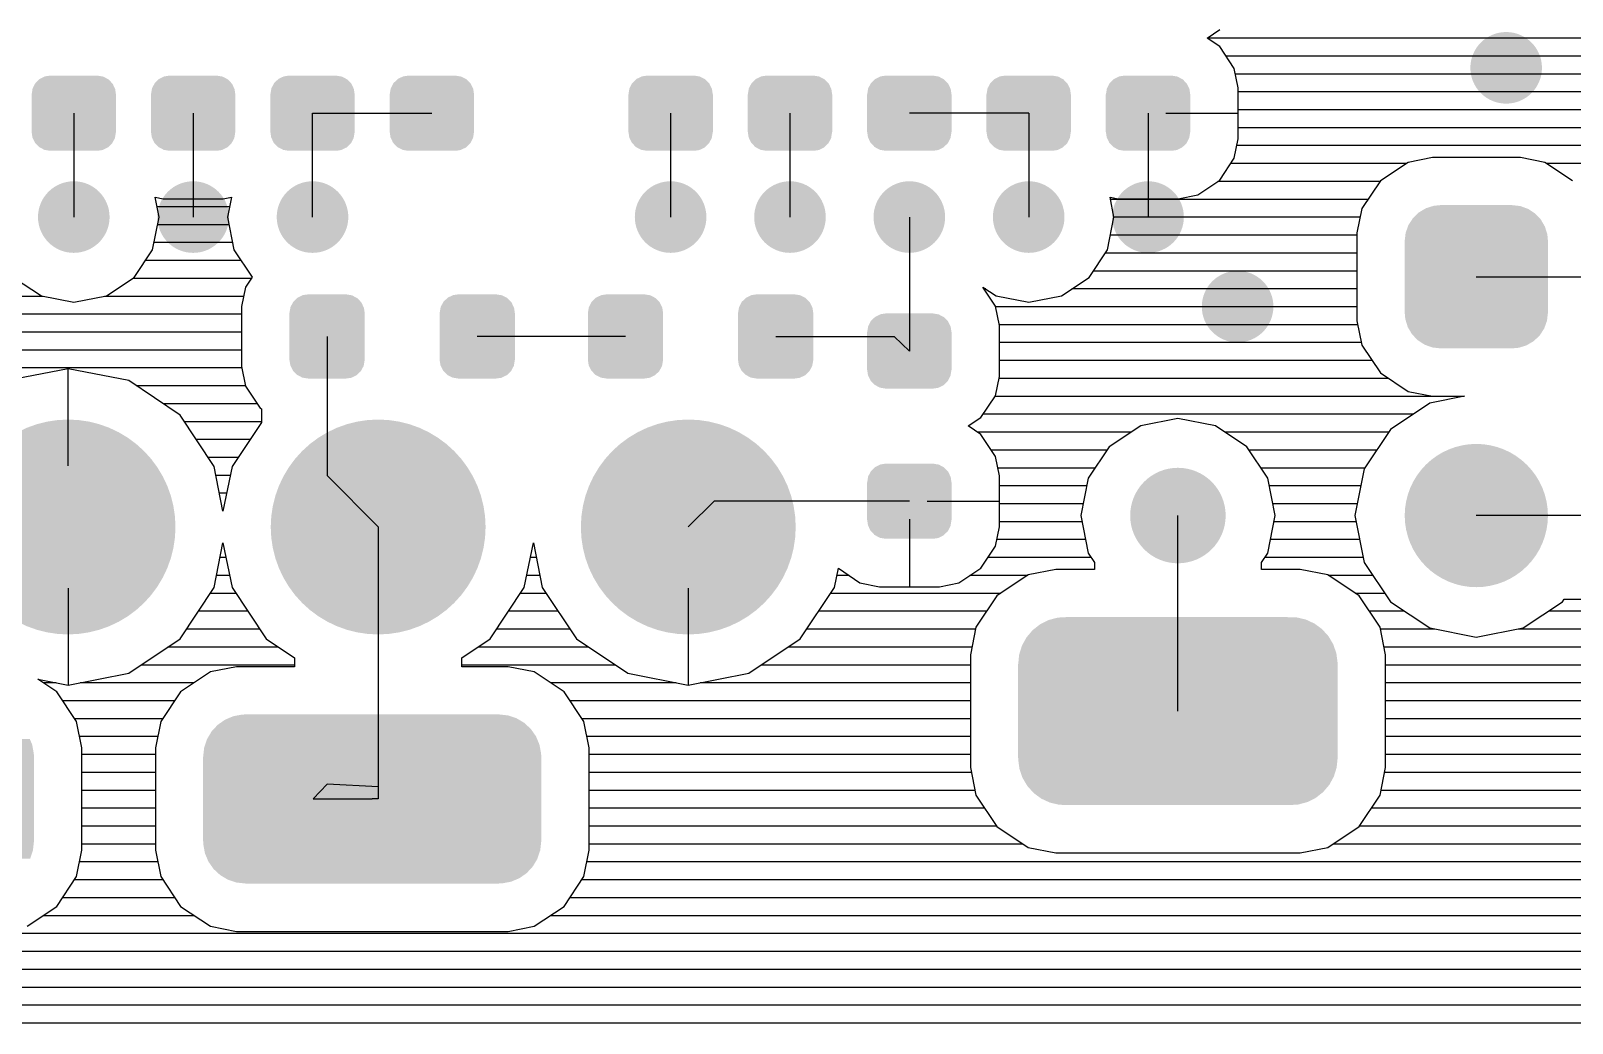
# Model space of a CAD drawing. Extents: x 295 to 953, y 10 to 290.
# Drawn here: x 724.44 to 762.16, y 136.41 to 160.69 of the extents above; entities that cross this region are included whole.
import ezdxf

# ---------------------------------------------------------------- set-up
doc = ezdxf.new("R2010")
doc.units = 0
doc.header["$LTSCALE"] = 5
doc.header["$MEASUREMENT"] = 0
doc.layers.get('0').update_dxf_attribs({"linetype": 'CONTINUOUS', "lineweight": 25})
doc.layers.add('DV-PEI-A6_BOT', color=7, linetype='CONTINUOUS')

msp = doc.modelspace()

# ---------------------------------------------------------------- linework, layer by layer
for points, const_width in [([(760.986, 159.788, -1), (760.11, 159.788, -1)], 0.876), ([(725.934, 156.137, -1), (725.058, 156.137, -1)], 0.876), ([(728.855, 156.137, -1), (727.979, 156.137, -1)], 0.876), ([(731.776, 156.137, -1), (730.9, 156.137, -1)], 0.876), ([(740.539, 156.137, -1), (739.663, 156.137, -1)], 0.876), ([(743.46, 156.137, -1), (742.584, 156.137, -1)], 0.876), ([(746.381, 156.137, -1), (745.505, 156.137, -1)], 0.876), ([(749.302, 156.137, -1), (748.426, 156.137, -1)], 0.876), ([(752.223, 156.137, -1), (751.347, 156.137, -1)], 0.876), ([(754.414, 153.946, -1), (753.538, 153.946, -1)], 0.876), ([(726.67, 148.554, -1), (724.042, 148.554, -1)], 2.629), ([(734.259, 148.554, -1), (731.63, 148.554, -1)], 2.629), ([(741.848, 148.554, -1), (739.219, 148.554, -1)], 2.629), ([(760.694, 148.834, -1), (758.942, 148.834, -1)], 1.753), ([(753.1, 148.834, -1), (751.931, 148.834, -1)], 1.168)]:
    msp.add_lwpolyline(points, format="xyb", close=True, dxfattribs=dict(const_width=const_width))
for points in [[(726.327, 159.515), (726.216, 159.574), (724.66, 159.515), (724.782, 159.574)], [(726.216, 159.574), (726.188, 159.579), (724.782, 159.574), (724.791, 159.579)], [(726.188, 159.579), (726.072, 159.598), (724.791, 159.579), (724.921, 159.598)], [(729.248, 159.515), (729.137, 159.574), (727.581, 159.515), (727.703, 159.574)], [(729.137, 159.574), (729.109, 159.579), (727.703, 159.574), (727.712, 159.579)], [(729.109, 159.579), (728.993, 159.598), (727.712, 159.579), (727.842, 159.598)], [(732.169, 159.515), (732.058, 159.574), (730.502, 159.515), (730.624, 159.574)], [(732.058, 159.574), (732.03, 159.579), (730.624, 159.574), (730.633, 159.579)], [(732.03, 159.579), (731.914, 159.598), (730.633, 159.579), (730.763, 159.598)], [(735.09, 159.515), (734.979, 159.574), (733.423, 159.515), (733.545, 159.574)], [(734.979, 159.574), (734.951, 159.579), (733.545, 159.574), (733.554, 159.579)], [(734.951, 159.579), (734.835, 159.598), (733.554, 159.579), (733.684, 159.598)], [(740.932, 159.515), (740.821, 159.574), (739.265, 159.515), (739.387, 159.574)], [(740.821, 159.574), (740.793, 159.579), (739.387, 159.574), (739.396, 159.579)], [(740.793, 159.579), (740.677, 159.598), (739.396, 159.579), (739.526, 159.598)], [(743.853, 159.515), (743.742, 159.574), (742.186, 159.515), (742.308, 159.574)], [(743.742, 159.574), (743.714, 159.579), (742.308, 159.574), (742.317, 159.579)], [(743.714, 159.579), (743.598, 159.598), (742.317, 159.579), (742.447, 159.598)], [(746.774, 159.515), (746.663, 159.574), (745.107, 159.515), (745.229, 159.574)], [(746.663, 159.574), (746.635, 159.579), (745.229, 159.574), (745.238, 159.579)], [(746.635, 159.579), (746.519, 159.598), (745.238, 159.579), (745.368, 159.598)], [(749.695, 159.515), (749.584, 159.574), (748.028, 159.515), (748.15, 159.574)], [(749.584, 159.574), (749.556, 159.579), (748.15, 159.574), (748.159, 159.579)], [(749.556, 159.579), (749.44, 159.598), (748.159, 159.579), (748.289, 159.598)], [(752.616, 159.515), (752.505, 159.574), (750.949, 159.515), (751.071, 159.574)], [(752.505, 159.574), (752.477, 159.579), (751.071, 159.574), (751.08, 159.579)], [(752.477, 159.579), (752.361, 159.598), (751.08, 159.579), (751.21, 159.598)], [(726.527, 159.14), (726.509, 159.269), (724.465, 159.14), (724.486, 159.269)], [(726.509, 159.269), (726.502, 159.284), (724.486, 159.269), (724.488, 159.284)], [(726.502, 159.284), (726.446, 159.401), (724.488, 159.284), (724.549, 159.401)], [(726.446, 159.401), (726.434, 159.413), (724.549, 159.401), (724.556, 159.413)], [(726.434, 159.413), (726.345, 159.506), (724.556, 159.413), (724.651, 159.506)], [(726.345, 159.506), (726.327, 159.515), (724.651, 159.506), (724.66, 159.515)], [(729.448, 159.14), (729.43, 159.269), (727.386, 159.14), (727.407, 159.269)], [(729.43, 159.269), (729.423, 159.284), (727.407, 159.269), (727.409, 159.284)], [(729.423, 159.284), (729.367, 159.401), (727.409, 159.284), (727.47, 159.401)], [(729.367, 159.401), (729.355, 159.413), (727.47, 159.401), (727.477, 159.413)], [(729.355, 159.413), (729.266, 159.506), (727.477, 159.413), (727.572, 159.506)], [(729.266, 159.506), (729.248, 159.515), (727.572, 159.506), (727.581, 159.515)], [(732.369, 159.14), (732.351, 159.269), (730.307, 159.14), (730.328, 159.269)], [(732.351, 159.269), (732.344, 159.284), (730.328, 159.269), (730.33, 159.284)], [(732.344, 159.284), (732.288, 159.401), (730.33, 159.284), (730.391, 159.401)], [(732.288, 159.401), (732.276, 159.413), (730.391, 159.401), (730.398, 159.413)], [(732.276, 159.413), (732.187, 159.506), (730.398, 159.413), (730.493, 159.506)], [(732.187, 159.506), (732.169, 159.515), (730.493, 159.506), (730.502, 159.515)], [(735.29, 159.14), (735.272, 159.269), (733.228, 159.14), (733.249, 159.269)], [(735.272, 159.269), (735.265, 159.284), (733.249, 159.269), (733.251, 159.284)], [(735.265, 159.284), (735.209, 159.401), (733.251, 159.284), (733.312, 159.401)], [(735.209, 159.401), (735.197, 159.413), (733.312, 159.401), (733.319, 159.413)], [(735.197, 159.413), (735.108, 159.506), (733.319, 159.413), (733.414, 159.506)], [(735.108, 159.506), (735.09, 159.515), (733.414, 159.506), (733.423, 159.515)], [(741.132, 159.14), (741.114, 159.269), (739.07, 159.14), (739.091, 159.269)], [(741.114, 159.269), (741.107, 159.284), (739.091, 159.269), (739.093, 159.284)], [(741.107, 159.284), (741.051, 159.401), (739.093, 159.284), (739.154, 159.401)], [(741.051, 159.401), (741.039, 159.413), (739.154, 159.401), (739.161, 159.413)], [(741.039, 159.413), (740.95, 159.506), (739.161, 159.413), (739.256, 159.506)], [(740.95, 159.506), (740.932, 159.515), (739.256, 159.506), (739.265, 159.515)], [(744.053, 159.14), (744.035, 159.269), (741.991, 159.14), (742.012, 159.269)], [(744.035, 159.269), (744.028, 159.284), (742.012, 159.269), (742.014, 159.284)], [(744.028, 159.284), (743.972, 159.401), (742.014, 159.284), (742.075, 159.401)], [(743.972, 159.401), (743.96, 159.413), (742.075, 159.401), (742.082, 159.413)], [(743.96, 159.413), (743.871, 159.506), (742.082, 159.413), (742.177, 159.506)], [(743.871, 159.506), (743.853, 159.515), (742.177, 159.506), (742.186, 159.515)], [(746.974, 159.14), (746.956, 159.269), (744.912, 159.14), (744.933, 159.269)], [(746.956, 159.269), (746.949, 159.284), (744.933, 159.269), (744.935, 159.284)], [(746.949, 159.284), (746.893, 159.401), (744.935, 159.284), (744.996, 159.401)], [(746.893, 159.401), (746.881, 159.413), (744.996, 159.401), (745.003, 159.413)], [(746.881, 159.413), (746.792, 159.506), (745.003, 159.413), (745.098, 159.506)], [(746.792, 159.506), (746.774, 159.515), (745.098, 159.506), (745.107, 159.515)], [(749.895, 159.14), (749.877, 159.269), (747.833, 159.14), (747.854, 159.269)], [(749.877, 159.269), (749.87, 159.284), (747.854, 159.269), (747.856, 159.284)], [(749.87, 159.284), (749.814, 159.401), (747.856, 159.284), (747.917, 159.401)], [(749.814, 159.401), (749.802, 159.413), (747.917, 159.401), (747.924, 159.413)], [(749.802, 159.413), (749.713, 159.506), (747.924, 159.413), (748.019, 159.506)], [(749.713, 159.506), (749.695, 159.515), (748.019, 159.506), (748.028, 159.515)], [(752.816, 159.14), (752.798, 159.269), (750.754, 159.14), (750.775, 159.269)], [(752.798, 159.269), (752.791, 159.284), (750.775, 159.269), (750.777, 159.284)], [(752.791, 159.284), (752.735, 159.401), (750.777, 159.284), (750.838, 159.401)], [(752.735, 159.401), (752.723, 159.413), (750.838, 159.401), (750.845, 159.413)], [(752.723, 159.413), (752.634, 159.506), (750.845, 159.413), (750.94, 159.506)], [(752.634, 159.506), (752.616, 159.515), (750.94, 159.506), (750.949, 159.515)], [(726.53, 158.217), (726.53, 159.14), (724.462, 158.217), (724.462, 159.14)], [(729.451, 158.217), (729.451, 159.14), (727.383, 158.217), (727.383, 159.14)], [(732.372, 158.217), (732.372, 159.14), (730.304, 158.217), (730.304, 159.14)], [(735.293, 158.217), (735.293, 159.14), (733.225, 158.217), (733.225, 159.14)], [(741.135, 158.217), (741.135, 159.14), (739.067, 158.217), (739.067, 159.14)], [(744.056, 158.217), (744.056, 159.14), (741.988, 158.217), (741.988, 159.14)], [(746.977, 158.217), (746.977, 159.14), (744.909, 158.217), (744.909, 159.14)], [(749.898, 158.217), (749.898, 159.14), (747.83, 158.217), (747.83, 159.14)], [(752.819, 158.217), (752.819, 159.14), (750.751, 158.217), (750.751, 159.14)], [(726.506, 158.087), (726.527, 158.217), (724.484, 158.087), (724.465, 158.217)], [(726.504, 158.072), (726.506, 158.087), (724.491, 158.072), (724.484, 158.087)], [(726.443, 157.955), (726.504, 158.072), (724.547, 157.955), (724.491, 158.072)], [(729.427, 158.087), (729.448, 158.217), (727.405, 158.087), (727.386, 158.217)], [(729.425, 158.072), (729.427, 158.087), (727.412, 158.072), (727.405, 158.087)], [(729.364, 157.955), (729.425, 158.072), (727.468, 157.955), (727.412, 158.072)], [(732.348, 158.087), (732.369, 158.217), (730.326, 158.087), (730.307, 158.217)], [(732.346, 158.072), (732.348, 158.087), (730.333, 158.072), (730.326, 158.087)], [(732.285, 157.955), (732.346, 158.072), (730.389, 157.955), (730.333, 158.072)], [(735.269, 158.087), (735.29, 158.217), (733.247, 158.087), (733.228, 158.217)], [(735.267, 158.072), (735.269, 158.087), (733.254, 158.072), (733.247, 158.087)], [(735.206, 157.955), (735.267, 158.072), (733.31, 157.955), (733.254, 158.072)], [(741.111, 158.087), (741.132, 158.217), (739.089, 158.087), (739.07, 158.217)], [(741.109, 158.072), (741.111, 158.087), (739.096, 158.072), (739.089, 158.087)], [(741.048, 157.955), (741.109, 158.072), (739.152, 157.955), (739.096, 158.072)], [(744.032, 158.087), (744.053, 158.217), (742.01, 158.087), (741.991, 158.217)], [(744.03, 158.072), (744.032, 158.087), (742.017, 158.072), (742.01, 158.087)], [(743.969, 157.955), (744.03, 158.072), (742.073, 157.955), (742.017, 158.072)], [(746.953, 158.087), (746.974, 158.217), (744.931, 158.087), (744.912, 158.217)], [(746.951, 158.072), (746.953, 158.087), (744.938, 158.072), (744.931, 158.087)], [(746.89, 157.955), (746.951, 158.072), (744.994, 157.955), (744.938, 158.072)], [(749.874, 158.087), (749.895, 158.217), (747.852, 158.087), (747.833, 158.217)], [(749.872, 158.072), (749.874, 158.087), (747.859, 158.072), (747.852, 158.087)], [(749.811, 157.955), (749.872, 158.072), (747.915, 157.955), (747.859, 158.072)], [(752.795, 158.087), (752.816, 158.217), (750.773, 158.087), (750.754, 158.217)], [(752.793, 158.072), (752.795, 158.087), (750.78, 158.072), (750.773, 158.087)], [(752.732, 157.955), (752.793, 158.072), (750.836, 157.955), (750.78, 158.072)], [(726.437, 157.943), (726.443, 157.955), (724.559, 157.943), (724.547, 157.955)], [(726.341, 157.85), (726.437, 157.943), (724.648, 157.85), (724.559, 157.943)], [(726.332, 157.841), (726.341, 157.85), (724.665, 157.841), (724.648, 157.85)], [(726.211, 157.782), (726.332, 157.841), (724.777, 157.782), (724.665, 157.841)], [(726.201, 157.777), (726.211, 157.782), (724.805, 157.777), (724.777, 157.782)], [(726.072, 157.758), (726.201, 157.777), (724.921, 157.758), (724.805, 157.777)], [(729.358, 157.943), (729.364, 157.955), (727.48, 157.943), (727.468, 157.955)], [(729.262, 157.85), (729.358, 157.943), (727.569, 157.85), (727.48, 157.943)], [(729.253, 157.841), (729.262, 157.85), (727.586, 157.841), (727.569, 157.85)], [(729.132, 157.782), (729.253, 157.841), (727.698, 157.782), (727.586, 157.841)], [(729.122, 157.777), (729.132, 157.782), (727.726, 157.777), (727.698, 157.782)], [(728.993, 157.758), (729.122, 157.777), (727.842, 157.758), (727.726, 157.777)], [(732.279, 157.943), (732.285, 157.955), (730.401, 157.943), (730.389, 157.955)], [(732.183, 157.85), (732.279, 157.943), (730.49, 157.85), (730.401, 157.943)], [(732.174, 157.841), (732.183, 157.85), (730.507, 157.841), (730.49, 157.85)], [(732.053, 157.782), (732.174, 157.841), (730.619, 157.782), (730.507, 157.841)], [(732.043, 157.777), (732.053, 157.782), (730.647, 157.777), (730.619, 157.782)], [(731.914, 157.758), (732.043, 157.777), (730.763, 157.758), (730.647, 157.777)], [(735.2, 157.943), (735.206, 157.955), (733.322, 157.943), (733.31, 157.955)], [(735.104, 157.85), (735.2, 157.943), (733.411, 157.85), (733.322, 157.943)], [(735.095, 157.841), (735.104, 157.85), (733.428, 157.841), (733.411, 157.85)], [(734.974, 157.782), (735.095, 157.841), (733.54, 157.782), (733.428, 157.841)], [(734.964, 157.777), (734.974, 157.782), (733.568, 157.777), (733.54, 157.782)], [(734.835, 157.758), (734.964, 157.777), (733.684, 157.758), (733.568, 157.777)], [(741.042, 157.943), (741.048, 157.955), (739.164, 157.943), (739.152, 157.955)], [(740.946, 157.85), (741.042, 157.943), (739.253, 157.85), (739.164, 157.943)], [(740.937, 157.841), (740.946, 157.85), (739.27, 157.841), (739.253, 157.85)], [(740.816, 157.782), (740.937, 157.841), (739.382, 157.782), (739.27, 157.841)], [(740.806, 157.777), (740.816, 157.782), (739.41, 157.777), (739.382, 157.782)], [(740.677, 157.758), (740.806, 157.777), (739.526, 157.758), (739.41, 157.777)], [(743.963, 157.943), (743.969, 157.955), (742.085, 157.943), (742.073, 157.955)], [(743.867, 157.85), (743.963, 157.943), (742.174, 157.85), (742.085, 157.943)], [(743.858, 157.841), (743.867, 157.85), (742.191, 157.841), (742.174, 157.85)], [(743.737, 157.782), (743.858, 157.841), (742.303, 157.782), (742.191, 157.841)], [(743.727, 157.777), (743.737, 157.782), (742.331, 157.777), (742.303, 157.782)], [(743.598, 157.758), (743.727, 157.777), (742.447, 157.758), (742.331, 157.777)], [(746.884, 157.943), (746.89, 157.955), (745.006, 157.943), (744.994, 157.955)], [(746.788, 157.85), (746.884, 157.943), (745.095, 157.85), (745.006, 157.943)], [(746.779, 157.841), (746.788, 157.85), (745.112, 157.841), (745.095, 157.85)], [(746.658, 157.782), (746.779, 157.841), (745.224, 157.782), (745.112, 157.841)], [(746.648, 157.777), (746.658, 157.782), (745.252, 157.777), (745.224, 157.782)], [(746.519, 157.758), (746.648, 157.777), (745.368, 157.758), (745.252, 157.777)], [(749.805, 157.943), (749.811, 157.955), (747.927, 157.943), (747.915, 157.955)], [(749.709, 157.85), (749.805, 157.943), (748.016, 157.85), (747.927, 157.943)], [(749.7, 157.841), (749.709, 157.85), (748.033, 157.841), (748.016, 157.85)], [(749.579, 157.782), (749.7, 157.841), (748.145, 157.782), (748.033, 157.841)], [(749.569, 157.777), (749.579, 157.782), (748.173, 157.777), (748.145, 157.782)], [(749.44, 157.758), (749.569, 157.777), (748.289, 157.758), (748.173, 157.777)], [(752.726, 157.943), (752.732, 157.955), (750.848, 157.943), (750.836, 157.955)], [(752.63, 157.85), (752.726, 157.943), (750.937, 157.85), (750.848, 157.943)], [(752.621, 157.841), (752.63, 157.85), (750.954, 157.841), (750.937, 157.85)], [(752.5, 157.782), (752.621, 157.841), (751.066, 157.782), (750.954, 157.841)], [(752.49, 157.777), (752.5, 157.782), (751.094, 157.777), (751.066, 157.782)], [(752.361, 157.758), (752.49, 157.777), (751.21, 157.758), (751.094, 157.777)], [(761.363, 156.113), (761.254, 156.227), (758.268, 156.113), (758.387, 156.227)], [(761.254, 156.227), (761.215, 156.252), (758.387, 156.227), (758.414, 156.252)], [(761.215, 156.252), (761.085, 156.337), (758.414, 156.252), (758.558, 156.337)], [(761.085, 156.337), (761.037, 156.354), (758.558, 156.337), (758.588, 156.354)], [(761.037, 156.354), (760.895, 156.406), (758.588, 156.354), (758.754, 156.406)], [(760.895, 156.406), (760.822, 156.414), (758.754, 156.406), (758.781, 156.414)], [(760.822, 156.414), (760.694, 156.429), (758.781, 156.414), (758.942, 156.429)], [(761.543, 155.753), (761.496, 155.906), (758.089, 155.753), (758.144, 155.906)], [(761.496, 155.906), (761.474, 155.943), (758.144, 155.906), (758.157, 155.943)], [(761.474, 155.943), (761.394, 156.08), (758.157, 155.943), (758.247, 156.08)], [(761.394, 156.08), (761.363, 156.113), (758.247, 156.08), (758.268, 156.113)], [(761.571, 155.553), (761.556, 155.713), (758.065, 155.553), (758.084, 155.713)], [(761.571, 153.8), (761.571, 155.553), (758.065, 153.8), (758.065, 155.553)], [(761.556, 155.713), (761.543, 155.753), (758.084, 155.713), (758.089, 155.753)], [(732.615, 153.791), (732.595, 153.92), (730.774, 153.791), (730.796, 153.92)], [(732.595, 153.92), (732.588, 153.935), (730.796, 153.92), (730.799, 153.935)], [(732.588, 153.935), (732.531, 154.051), (730.799, 153.935), (730.86, 154.051)], [(732.531, 154.051), (732.519, 154.064), (730.86, 154.051), (730.867, 154.064)], [(732.519, 154.064), (732.43, 154.155), (730.867, 154.064), (730.963, 154.155)], [(732.43, 154.155), (732.411, 154.165), (730.963, 154.155), (730.973, 154.165)], [(732.411, 154.165), (732.3, 154.223), (730.973, 154.165), (731.094, 154.223)], [(732.3, 154.223), (732.27, 154.228), (731.094, 154.223), (731.104, 154.228)], [(732.27, 154.228), (732.156, 154.246), (731.104, 154.228), (731.233, 154.246)], [(732.156, 154.246), (732.156, 154.25), (731.233, 154.246), (731.233, 154.25)], [(736.289, 153.791), (736.27, 153.92), (734.449, 153.791), (734.471, 153.92)], [(736.27, 153.92), (736.262, 153.935), (734.471, 153.92), (734.473, 153.935)], [(736.262, 153.935), (736.206, 154.051), (734.473, 153.935), (734.535, 154.051)], [(736.206, 154.051), (736.193, 154.064), (734.535, 154.051), (734.542, 154.064)], [(736.193, 154.064), (736.104, 154.155), (734.542, 154.064), (734.637, 154.155)], [(736.104, 154.155), (736.086, 154.165), (734.637, 154.155), (734.647, 154.165)], [(736.086, 154.165), (735.975, 154.223), (734.647, 154.165), (734.769, 154.223)], [(735.975, 154.223), (735.945, 154.228), (734.769, 154.223), (734.779, 154.228)], [(735.945, 154.228), (735.831, 154.246), (734.779, 154.228), (734.908, 154.246)], [(735.831, 154.246), (735.831, 154.25), (734.908, 154.246), (734.908, 154.25)], [(739.917, 153.791), (739.898, 153.92), (738.077, 153.791), (738.099, 153.92)], [(739.898, 153.92), (739.89, 153.935), (738.099, 153.92), (738.101, 153.935)], [(739.89, 153.935), (739.834, 154.051), (738.101, 153.935), (738.163, 154.051)], [(739.834, 154.051), (739.821, 154.064), (738.163, 154.051), (738.17, 154.064)], [(739.821, 154.064), (739.732, 154.155), (738.17, 154.064), (738.265, 154.155)], [(739.732, 154.155), (739.714, 154.165), (738.265, 154.155), (738.275, 154.165)], [(739.714, 154.165), (739.603, 154.223), (738.275, 154.165), (738.397, 154.223)], [(739.603, 154.223), (739.573, 154.228), (738.397, 154.223), (738.407, 154.228)], [(739.573, 154.228), (739.459, 154.246), (738.407, 154.228), (738.536, 154.246)], [(739.459, 154.246), (739.459, 154.25), (738.536, 154.246), (738.536, 154.25)], [(743.592, 153.791), (743.572, 153.92), (741.752, 153.791), (741.773, 153.92)], [(743.572, 153.92), (743.565, 153.935), (741.773, 153.92), (741.776, 153.935)], [(743.565, 153.935), (743.509, 154.051), (741.776, 153.935), (741.837, 154.051)], [(743.509, 154.051), (743.496, 154.064), (741.837, 154.051), (741.844, 154.064)], [(743.496, 154.064), (743.407, 154.155), (741.844, 154.064), (741.94, 154.155)], [(743.407, 154.155), (743.389, 154.165), (741.94, 154.155), (741.95, 154.165)], [(743.389, 154.165), (743.277, 154.223), (741.95, 154.165), (742.071, 154.223)], [(743.277, 154.223), (743.247, 154.228), (742.071, 154.223), (742.082, 154.228)], [(743.247, 154.228), (743.133, 154.246), (742.082, 154.228), (742.21, 154.246)], [(743.133, 154.246), (743.133, 154.25), (742.21, 154.246), (742.21, 154.25)], [(732.615, 153.788), (732.615, 153.791), (730.774, 153.788), (730.774, 153.791)], [(732.615, 152.643), (732.615, 153.788), (730.774, 152.643), (730.774, 153.788)], [(736.289, 153.788), (736.289, 153.791), (734.449, 153.788), (734.449, 153.791)], [(736.289, 152.643), (736.289, 153.788), (734.449, 152.643), (734.449, 153.788)], [(739.917, 153.788), (739.917, 153.791), (738.077, 153.788), (738.077, 153.791)], [(739.917, 152.643), (739.917, 153.788), (738.077, 152.643), (738.077, 153.788)], [(743.592, 153.788), (743.592, 153.791), (741.752, 153.788), (741.752, 153.791)], [(743.592, 152.643), (743.592, 153.788), (741.752, 152.643), (741.752, 153.788)], [(746.949, 153.465), (746.893, 153.582), (744.935, 153.465), (744.996, 153.582)], [(746.893, 153.582), (746.881, 153.594), (744.996, 153.582), (745.003, 153.594)], [(746.881, 153.594), (746.792, 153.687), (745.003, 153.594), (745.098, 153.687)], [(746.792, 153.687), (746.774, 153.696), (745.098, 153.687), (745.107, 153.696)], [(746.774, 153.696), (746.663, 153.755), (745.107, 153.696), (745.229, 153.755)], [(746.663, 153.755), (746.635, 153.76), (745.229, 153.755), (745.238, 153.76)], [(746.635, 153.76), (746.519, 153.78), (745.238, 153.76), (745.368, 153.78)], [(761.552, 153.639), (761.571, 153.8), (758.08, 153.639), (758.065, 153.8)], [(761.547, 153.599), (761.552, 153.639), (758.093, 153.599), (758.08, 153.639)], [(761.492, 153.446), (761.547, 153.599), (758.14, 153.446), (758.093, 153.599)], [(746.977, 152.398), (746.977, 153.321), (744.909, 152.398), (744.909, 153.321)], [(746.974, 153.321), (746.956, 153.45), (744.912, 153.321), (744.933, 153.45)], [(746.956, 153.45), (746.949, 153.465), (744.933, 153.45), (744.935, 153.465)], [(761.479, 153.409), (761.492, 153.446), (758.162, 153.409), (758.14, 153.446)], [(761.389, 153.272), (761.479, 153.409), (758.242, 153.272), (758.162, 153.409)], [(761.368, 153.24), (761.389, 153.272), (758.273, 153.24), (758.242, 153.272)], [(761.249, 153.126), (761.368, 153.24), (758.382, 153.126), (758.273, 153.24)], [(761.222, 153.101), (761.249, 153.126), (758.421, 153.101), (758.382, 153.126)], [(761.077, 153.016), (761.222, 153.101), (758.551, 153.016), (758.421, 153.101)], [(761.048, 152.998), (761.077, 153.016), (758.599, 152.998), (758.551, 153.016)], [(760.882, 152.947), (761.048, 152.998), (758.741, 152.947), (758.599, 152.998)], [(760.855, 152.939), (760.882, 152.947), (758.814, 152.939), (758.741, 152.947)], [(760.694, 152.924), (760.855, 152.939), (758.942, 152.924), (758.814, 152.939)], [(732.615, 152.64), (732.615, 152.643), (730.774, 152.64), (730.774, 152.643)], [(732.593, 152.512), (732.615, 152.64), (730.794, 152.512), (730.774, 152.64)], [(732.59, 152.496), (732.593, 152.512), (730.801, 152.496), (730.794, 152.512)], [(732.529, 152.381), (732.59, 152.496), (730.858, 152.381), (730.801, 152.496)], [(736.289, 152.64), (736.289, 152.643), (734.449, 152.64), (734.449, 152.643)], [(736.267, 152.512), (736.289, 152.64), (734.469, 152.512), (734.449, 152.64)], [(736.265, 152.496), (736.267, 152.512), (734.476, 152.496), (734.469, 152.512)], [(736.203, 152.381), (736.265, 152.496), (734.532, 152.381), (734.476, 152.496)], [(739.917, 152.64), (739.917, 152.643), (738.077, 152.64), (738.077, 152.643)], [(739.895, 152.512), (739.917, 152.64), (738.096, 152.512), (738.077, 152.64)], [(739.893, 152.496), (739.895, 152.512), (738.104, 152.496), (738.096, 152.512)], [(739.831, 152.381), (739.893, 152.496), (738.16, 152.381), (738.104, 152.496)], [(743.592, 152.64), (743.592, 152.643), (741.752, 152.64), (741.752, 152.643)], [(743.57, 152.512), (743.592, 152.64), (741.771, 152.512), (741.752, 152.64)], [(743.567, 152.496), (743.57, 152.512), (741.779, 152.496), (741.771, 152.512)], [(743.506, 152.381), (743.567, 152.496), (741.835, 152.381), (741.779, 152.496)], [(746.953, 152.268), (746.974, 152.398), (744.931, 152.268), (744.912, 152.398)], [(732.522, 152.368), (732.529, 152.381), (730.87, 152.368), (730.858, 152.381)], [(732.426, 152.276), (732.522, 152.368), (730.959, 152.276), (730.87, 152.368)], [(732.416, 152.267), (732.426, 152.276), (730.978, 152.267), (730.959, 152.276)], [(732.295, 152.209), (732.416, 152.267), (731.089, 152.209), (730.978, 152.267)], [(732.285, 152.204), (732.295, 152.209), (731.119, 152.204), (731.089, 152.209)], [(732.156, 152.186), (732.285, 152.204), (731.233, 152.186), (731.119, 152.204)], [(732.156, 152.182), (732.156, 152.186), (731.233, 152.182), (731.233, 152.186)], [(736.196, 152.368), (736.203, 152.381), (734.545, 152.368), (734.532, 152.381)], [(736.101, 152.276), (736.196, 152.368), (734.634, 152.276), (734.545, 152.368)], [(736.091, 152.267), (736.101, 152.276), (734.652, 152.267), (734.634, 152.276)], [(735.969, 152.209), (736.091, 152.267), (734.764, 152.209), (734.652, 152.267)], [(735.959, 152.204), (735.969, 152.209), (734.794, 152.204), (734.764, 152.209)], [(735.831, 152.186), (735.959, 152.204), (734.908, 152.186), (734.794, 152.204)], [(735.831, 152.182), (735.831, 152.186), (734.908, 152.182), (734.908, 152.186)], [(739.824, 152.368), (739.831, 152.381), (738.173, 152.368), (738.16, 152.381)], [(739.729, 152.276), (739.824, 152.368), (738.262, 152.276), (738.173, 152.368)], [(739.719, 152.267), (739.729, 152.276), (738.28, 152.267), (738.262, 152.276)], [(739.597, 152.209), (739.719, 152.267), (738.391, 152.209), (738.28, 152.267)], [(739.587, 152.204), (739.597, 152.209), (738.421, 152.204), (738.391, 152.209)], [(739.459, 152.186), (739.587, 152.204), (738.536, 152.186), (738.421, 152.204)], [(739.459, 152.182), (739.459, 152.186), (738.536, 152.182), (738.536, 152.186)], [(743.499, 152.368), (743.506, 152.381), (741.848, 152.368), (741.835, 152.381)], [(743.403, 152.276), (743.499, 152.368), (741.937, 152.276), (741.848, 152.368)], [(743.394, 152.267), (743.403, 152.276), (741.955, 152.267), (741.937, 152.276)], [(743.272, 152.209), (743.394, 152.267), (742.066, 152.209), (741.955, 152.267)], [(743.262, 152.204), (743.272, 152.209), (742.096, 152.204), (742.066, 152.209)], [(743.133, 152.186), (743.262, 152.204), (742.21, 152.186), (742.096, 152.204)], [(743.133, 152.182), (743.133, 152.186), (742.21, 152.182), (742.21, 152.186)], [(746.951, 152.254), (746.953, 152.268), (744.938, 152.254), (744.931, 152.268)], [(746.89, 152.137), (746.951, 152.254), (744.994, 152.137), (744.938, 152.254)], [(746.884, 152.124), (746.89, 152.137), (745.006, 152.124), (744.994, 152.137)], [(746.788, 152.032), (746.884, 152.124), (745.095, 152.032), (745.006, 152.124)], [(746.779, 152.023), (746.788, 152.032), (745.112, 152.023), (745.095, 152.032)], [(746.658, 151.963), (746.779, 152.023), (745.224, 151.963), (745.112, 152.023)], [(746.648, 151.959), (746.658, 151.963), (745.252, 151.959), (745.224, 151.963)], [(746.519, 151.939), (746.648, 151.959), (745.368, 151.939), (745.252, 151.959)], [(746.974, 149.646), (746.956, 149.776), (744.912, 149.646), (744.933, 149.776)], [(746.956, 149.776), (746.949, 149.79), (744.933, 149.776), (744.935, 149.79)], [(746.949, 149.79), (746.893, 149.907), (744.935, 149.79), (744.996, 149.907)], [(746.893, 149.907), (746.881, 149.92), (744.996, 149.907), (745.003, 149.92)], [(746.881, 149.92), (746.792, 150.013), (745.003, 149.92), (745.098, 150.013)], [(746.792, 150.013), (746.774, 150.022), (745.098, 150.013), (745.107, 150.022)], [(746.774, 150.022), (746.663, 150.081), (745.107, 150.022), (745.229, 150.081)], [(746.663, 150.081), (746.635, 150.085), (745.229, 150.081), (745.238, 150.085)], [(746.635, 150.085), (746.519, 150.105), (745.238, 150.085), (745.368, 150.105)], [(746.977, 148.723), (746.977, 149.646), (744.909, 148.723), (744.909, 149.646)], [(746.953, 148.594), (746.974, 148.723), (744.931, 148.594), (744.912, 148.723)], [(746.951, 148.579), (746.953, 148.594), (744.938, 148.579), (744.931, 148.594)], [(746.89, 148.462), (746.951, 148.579), (744.994, 148.462), (744.938, 148.579)], [(746.884, 148.45), (746.89, 148.462), (745.006, 148.45), (744.994, 148.462)], [(746.788, 148.357), (746.884, 148.45), (745.095, 148.357), (745.006, 148.45)], [(746.779, 148.348), (746.788, 148.357), (745.112, 148.348), (745.095, 148.357)], [(746.658, 148.289), (746.779, 148.348), (745.224, 148.289), (745.112, 148.348)], [(746.648, 148.284), (746.658, 148.289), (745.252, 148.284), (745.224, 148.289)], [(746.519, 148.265), (746.648, 148.284), (745.368, 148.265), (745.252, 148.284)], [(749.84, 146.348), (749.806, 146.35), (749.774, 146.348), (749.806, 146.35)], [(756.2, 145.882), (756.065, 146.031), (748.835, 145.882), (748.961, 146.031)], [(756.065, 146.031), (756.045, 146.054), (748.961, 146.031), (748.991, 146.054)], [(756.045, 146.054), (755.882, 146.174), (748.991, 146.054), (749.144, 146.174)], [(755.882, 146.174), (755.858, 146.191), (749.144, 146.174), (749.179, 146.191)], [(755.858, 146.191), (755.673, 146.277), (749.179, 146.191), (749.351, 146.277)], [(755.673, 146.277), (755.648, 146.289), (749.351, 146.277), (749.394, 146.289)], [(755.648, 146.289), (755.443, 146.337), (749.394, 146.289), (749.575, 146.337)], [(755.443, 146.337), (755.422, 146.342), (749.575, 146.337), (749.658, 146.342)], [(755.422, 146.342), (755.191, 146.348), (749.658, 146.342), (749.774, 146.348)], [(756.393, 145.464), (756.328, 145.652), (748.641, 145.464), (748.699, 145.652)], [(756.328, 145.652), (756.318, 145.683), (748.699, 145.652), (748.716, 145.683)], [(756.318, 145.683), (756.216, 145.855), (748.716, 145.683), (748.811, 145.855)], [(756.216, 145.855), (756.2, 145.882), (748.811, 145.855), (748.835, 145.882)], [(756.424, 145.201), (756.423, 145.234), (748.607, 145.201), (748.611, 145.234)], [(756.423, 145.234), (756.397, 145.431), (748.611, 145.234), (748.63, 145.431)], [(756.397, 145.431), (756.393, 145.464), (748.63, 145.431), (748.641, 145.464)], [(756.427, 142.902), (756.427, 145.198), (748.604, 142.902), (748.604, 145.198)], [(756.424, 145.198), (756.424, 145.201), (748.607, 145.198), (748.607, 145.201)], [(736.68, 143.613), (736.572, 143.713), (728.925, 143.613), (729.017, 143.713)], [(736.572, 143.713), (736.519, 143.762), (729.017, 143.713), (729.088, 143.762)], [(736.519, 143.762), (736.39, 143.839), (729.088, 143.762), (729.197, 143.839)], [(736.39, 143.839), (736.33, 143.874), (729.197, 143.839), (729.281, 143.874)], [(736.33, 143.874), (736.181, 143.924), (729.281, 143.874), (729.399, 143.924)], [(736.181, 143.924), (736.122, 143.944), (729.399, 143.924), (729.505, 143.944)], [(736.122, 143.944), (735.933, 143.964), (729.505, 143.944), (729.615, 143.964)], [(735.933, 143.964), (735.904, 143.968), (729.615, 143.964), (729.694, 143.968)], [(735.904, 143.968), (735.904, 143.971), (729.694, 143.968), (729.694, 143.971)], [(724.477, 143.231), (724.421, 143.363), (716.298, 143.231), (716.342, 143.363)], [(736.891, 143.231), (736.836, 143.363), (728.712, 143.231), (728.756, 143.363)], [(736.836, 143.363), (736.806, 143.433), (728.756, 143.363), (728.798, 143.433)], [(736.806, 143.433), (736.723, 143.552), (728.798, 143.433), (728.868, 143.552)], [(736.723, 143.552), (736.68, 143.613), (728.868, 143.552), (728.925, 143.613)], [(724.521, 142.937), (724.517, 143.015), (716.248, 142.937), (716.257, 143.015)], [(724.517, 143.015), (724.491, 143.155), (716.257, 143.015), (716.272, 143.155)], [(724.491, 143.155), (724.477, 143.231), (716.272, 143.155), (716.298, 143.231)], [(736.935, 142.937), (736.932, 143.015), (728.663, 142.937), (728.671, 143.015)], [(736.932, 143.015), (736.905, 143.155), (728.671, 143.015), (728.686, 143.155)], [(736.905, 143.155), (736.891, 143.231), (728.686, 143.155), (728.712, 143.231)], [(724.523, 140.863), (724.523, 142.937), (716.245, 140.863), (716.245, 142.937)], [(736.938, 140.863), (736.938, 142.937), (728.66, 140.863), (728.66, 142.937)], [(756.424, 142.899), (756.424, 142.902), (748.607, 142.899), (748.607, 142.902)], [(756.42, 142.865), (756.424, 142.899), (748.608, 142.865), (748.607, 142.899)], [(756.4, 142.668), (756.42, 142.865), (748.633, 142.668), (748.608, 142.865)], [(756.39, 142.635), (756.4, 142.668), (748.638, 142.635), (748.633, 142.668)], [(756.331, 142.447), (756.39, 142.635), (748.702, 142.447), (748.638, 142.635)], [(756.314, 142.416), (756.331, 142.447), (748.713, 142.416), (748.702, 142.447)], [(756.22, 142.244), (756.314, 142.416), (748.815, 142.244), (748.713, 142.416)], [(756.196, 142.217), (756.22, 142.244), (748.831, 142.217), (748.815, 142.244)], [(756.069, 142.068), (756.196, 142.217), (748.965, 142.068), (748.831, 142.217)], [(756.04, 142.045), (756.069, 142.068), (748.986, 142.045), (748.965, 142.068)], [(755.887, 141.925), (756.04, 142.045), (749.149, 141.925), (748.986, 142.045)], [(755.852, 141.908), (755.887, 141.925), (749.173, 141.908), (749.149, 141.925)], [(755.68, 141.822), (755.852, 141.908), (749.358, 141.822), (749.173, 141.908)], [(755.637, 141.811), (755.68, 141.822), (749.383, 141.811), (749.358, 141.822)], [(755.456, 141.763), (755.637, 141.811), (749.588, 141.763), (749.383, 141.811)], [(755.373, 141.758), (755.456, 141.763), (749.608, 141.758), (749.588, 141.763)], [(755.257, 141.751), (755.373, 141.758), (749.84, 141.751), (749.608, 141.758)], [(755.224, 141.749), (755.257, 141.751), (755.224, 141.749), (755.191, 141.751)], [(724.512, 140.784), (724.521, 140.863), (716.252, 140.784), (716.248, 140.863)], [(724.497, 140.645), (724.512, 140.784), (716.278, 140.645), (716.252, 140.784)], [(736.926, 140.784), (736.935, 140.863), (728.666, 140.784), (728.663, 140.863)], [(736.911, 140.645), (736.926, 140.784), (728.692, 140.645), (728.666, 140.784)], [(724.471, 140.568), (724.497, 140.645), (716.292, 140.568), (716.278, 140.645)], [(724.427, 140.436), (724.471, 140.568), (716.348, 140.436), (716.292, 140.568)], [(736.885, 140.568), (736.911, 140.645), (728.706, 140.568), (728.692, 140.645)], [(736.841, 140.436), (736.885, 140.568), (728.762, 140.436), (728.706, 140.568)], [(736.8, 140.366), (736.841, 140.436), (728.791, 140.366), (728.762, 140.436)], [(736.729, 140.248), (736.8, 140.366), (728.874, 140.248), (728.791, 140.366)], [(736.673, 140.186), (736.729, 140.248), (728.917, 140.186), (728.874, 140.248)], [(736.58, 140.087), (736.673, 140.186), (729.025, 140.087), (728.917, 140.186)], [(736.51, 140.037), (736.58, 140.087), (729.078, 140.037), (729.025, 140.087)], [(736.4, 139.961), (736.51, 140.037), (729.207, 139.961), (729.078, 140.037)], [(736.316, 139.925), (736.4, 139.961), (729.267, 139.925), (729.207, 139.961)], [(736.198, 139.876), (736.316, 139.925), (729.416, 139.876), (729.267, 139.925)], [(736.093, 139.856), (736.198, 139.876), (729.475, 139.856), (729.416, 139.876)], [(735.982, 139.835), (736.093, 139.856), (729.664, 139.835), (729.475, 139.856)], [(735.904, 139.832), (735.982, 139.835), (729.694, 139.832), (729.664, 139.835)], [(735.904, 139.829), (735.904, 139.832), (729.694, 139.829), (729.694, 139.832)]]:
    msp.add_solid(points)
at = {"layer": 'DV-PEI-A6_BOT'}
for p, q in [((753.228, 160.518), (753.538, 160.723)), ((753.538, 160.308), (753.228, 160.518)), ((774.131, 160.512), (753.228, 160.512)), ((753.894, 159.77), (753.538, 160.308)), ((774.131, 160.074), (753.69, 160.074)), ((753.993, 159.297), (753.894, 159.77)), ((774.131, 159.636), (753.923, 159.636)), ((753.993, 158.053), (753.993, 159.297)), ((767.354, 159.198), (753.993, 159.198)), ((725.496, 158.678), (725.496, 156.137)), ((728.417, 158.678), (728.417, 156.137)), ((731.338, 156.137), (731.338, 158.678)), ((731.338, 158.678), (734.259, 158.678)), ((740.101, 158.678), (740.101, 156.137)), ((743.022, 158.678), (743.022, 156.137)), ((748.864, 158.678), (745.943, 158.678)), ((748.864, 158.678), (748.864, 156.137)), ((751.785, 158.678), (751.785, 156.137)), ((752.223, 158.678), (753.993, 158.678)), ((766.747, 158.76), (753.993, 158.76)), ((728.417, 158.24), (728.417, 156.587)), ((751.785, 158.24), (751.785, 156.587)), ((753.894, 157.58), (753.993, 158.053)), ((766.449, 158.322), (753.993, 158.322)), ((766.326, 157.884), (753.958, 157.884)), ((753.538, 157.042), (753.894, 157.58)), ((758.106, 157.445), (753.807, 157.445)), ((758.147, 157.475), (757.469, 157.025)), ((758.743, 157.597), (758.147, 157.475)), ((760.899, 157.597), (758.743, 157.597)), ((761.495, 157.475), (760.899, 157.597)), ((762.172, 157.025), (761.495, 157.475)), ((766.297, 157.445), (761.535, 157.445)), ((753, 156.68), (753.538, 157.042)), ((757.464, 157.007), (753.491, 157.007)), ((757.469, 157.025), (757.02, 156.347)), ((727.582, 156.137), (727.488, 156.627)), ((727.488, 156.627), (727.687, 156.587)), ((727.687, 156.587), (729.153, 156.587)), ((729.153, 156.587), (729.352, 156.627)), ((729.352, 156.627), (729.258, 156.137)), ((750.95, 156.137), (750.856, 156.627)), ((750.856, 156.627), (751.055, 156.587)), ((757.166, 156.569), (750.862, 156.569)), ((751.055, 156.587), (752.521, 156.587)), ((752.521, 156.587), (753, 156.68)), ((729.305, 156.388), (727.535, 156.388)), ((757.02, 156.347), (756.897, 155.751)), ((727.424, 155.336), (727.582, 156.137)), ((729.293, 155.95), (727.547, 155.95)), ((729.258, 156.137), (729.416, 155.336)), ((745.943, 156.137), (745.943, 152.859)), ((750.792, 155.336), (750.95, 156.137)), ((756.979, 156.131), (750.95, 156.131)), ((729.381, 155.512), (727.459, 155.512)), ((756.897, 155.693), (750.862, 155.693)), ((756.897, 155.751), (756.897, 153.595)), ((726.974, 154.659), (727.424, 155.336)), ((729.591, 155.074), (727.249, 155.074)), ((729.416, 155.336), (729.86, 154.67)), ((750.342, 154.659), (750.792, 155.336)), ((756.897, 155.255), (750.739, 155.255)), ((724.024, 154.659), (724.702, 154.209)), ((726.297, 154.209), (726.974, 154.659)), ((729.86, 154.67), (729.697, 154.425)), ((749.665, 154.209), (750.342, 154.659)), ((756.897, 154.816), (750.447, 154.816)), ((759.818, 154.676), (763.861, 154.676)), ((729.843, 154.635), (726.939, 154.635)), ((729.697, 154.425), (729.603, 153.946)), ((748.052, 153.958), (747.743, 154.425)), ((747.743, 154.425), (748.07, 154.209)), ((747.813, 154.378), (747.772, 154.378)), ((756.897, 154.378), (749.922, 154.378)), ((724.748, 154.197), (723.533, 154.197)), ((724.702, 154.209), (725.496, 154.051)), ((725.496, 154.051), (726.297, 154.209)), ((729.656, 154.197), (726.25, 154.197)), ((729.603, 153.946), (729.603, 152.48)), ((748.151, 153.484), (748.052, 153.958)), ((756.897, 153.94), (748.058, 153.94)), ((748.07, 154.209), (748.864, 154.051)), ((748.864, 154.051), (749.665, 154.209)), ((729.603, 153.759), (723.586, 153.759)), ((756.897, 153.595), (757.02, 153)), ((729.603, 153.321), (723.586, 153.321)), ((731.695, 153.216), (731.695, 149.81)), ((738.997, 153.216), (735.369, 153.216)), ((742.672, 153.216), (745.569, 153.216)), ((745.569, 153.216), (745.943, 152.859)), ((756.92, 153.502), (748.146, 153.502)), ((748.151, 152.24), (748.151, 153.484)), ((729.603, 152.883), (723.586, 152.883)), ((757.008, 153.064), (748.151, 153.064)), ((757.02, 153), (757.469, 152.322)), ((729.609, 152.445), (723.58, 152.445)), ((725.356, 152.427), (723.872, 152.135)), ((725.356, 150.049), (725.356, 152.427)), ((726.84, 152.135), (725.356, 152.427)), ((729.603, 152.48), (729.697, 152.001)), ((757.265, 152.626), (748.151, 152.626)), ((728.096, 151.294), (726.84, 152.135)), ((748.052, 151.767), (748.151, 152.24)), ((757.668, 152.188), (748.14, 152.188)), ((757.469, 152.322), (758.147, 151.872)), ((729.697, 152.006), (727.021, 152.006)), ((729.697, 152.001), (730.059, 151.463)), ((747.696, 151.229), (748.052, 151.767)), ((759.532, 151.749), (748.046, 151.749)), ((758.147, 151.872), (758.743, 151.755)), ((759.532, 151.755), (758.679, 151.58)), ((758.743, 151.755), (759.532, 151.755)), ((729.989, 151.568), (727.681, 151.568)), ((728.931, 150.038), (728.096, 151.294)), ((730.059, 151.463), (730.088, 151.446)), ((730.088, 151.446), (730.088, 151.113)), ((758.281, 151.311), (747.754, 151.311)), ((758.679, 151.58), (757.715, 150.937)), ((730.088, 151.13), (728.201, 151.13)), ((730.088, 151.113), (729.369, 150.038)), ((747.386, 151.025), (747.696, 151.229)), ((747.696, 150.815), (747.386, 151.025)), ((751.604, 151.031), (750.833, 150.517)), ((752.515, 151.212), (751.604, 151.031)), ((753.433, 151.031), (752.515, 151.212)), ((754.204, 150.517), (753.433, 151.031)), ((757.715, 150.937), (757.072, 149.973)), ((729.808, 150.692), (728.493, 150.692)), ((751.37, 150.873), (747.608, 150.873)), ((748.052, 150.277), (747.696, 150.815)), ((750.833, 150.517), (750.319, 149.746)), ((757.674, 150.873), (753.666, 150.873)), ((754.718, 149.746), (754.204, 150.517)), ((729.515, 150.254), (728.785, 150.254)), ((750.78, 150.435), (747.947, 150.435)), ((748.151, 149.804), (748.052, 150.277)), ((757.382, 150.435), (754.256, 150.435)), ((729.147, 148.939), (728.931, 150.038)), ((729.323, 149.816), (728.978, 149.816)), ((729.369, 150.038), (729.147, 148.939)), ((731.695, 149.81), (732.945, 148.554)), ((750.488, 149.997), (748.111, 149.997)), ((748.151, 148.56), (748.151, 149.804)), ((750.319, 149.746), (750.138, 148.834)), ((757.09, 149.997), (754.548, 149.997)), ((754.899, 148.834), (754.718, 149.746)), ((757.072, 149.973), (756.844, 148.834)), ((729.235, 149.378), (729.066, 149.378)), ((750.284, 149.559), (748.151, 149.559)), ((756.99, 149.559), (754.753, 149.559)), ((741.164, 149.185), (740.533, 148.554)), ((745.943, 149.185), (741.164, 149.185)), ((746.381, 149.185), (748.151, 149.185)), ((750.196, 149.121), (748.151, 149.121)), ((756.903, 149.121), (754.841, 149.121)), ((745.943, 148.747), (745.943, 147.093)), ((750.167, 148.682), (748.151, 148.682)), ((750.138, 148.834), (750.319, 147.917)), ((752.515, 144.05), (752.515, 148.834)), ((754.718, 147.917), (754.899, 148.834)), ((756.874, 148.682), (754.87, 148.682)), ((756.844, 148.834), (757.072, 147.689)), ((764.556, 148.834), (759.818, 148.834)), ((732.945, 148.554), (732.945, 142.198)), ((748.052, 148.086), (748.151, 148.56)), ((750.255, 148.244), (748.087, 148.244)), ((756.961, 148.244), (754.782, 148.244)), ((728.931, 147.076), (729.147, 148.168)), ((729.147, 148.168), (729.369, 147.076)), ((736.52, 147.076), (736.742, 148.168)), ((736.742, 148.168), (736.958, 147.076)), ((747.696, 147.549), (748.052, 148.086)), ((750.319, 147.917), (750.471, 147.683)), ((754.56, 147.683), (754.718, 147.917)), ((729.223, 147.806), (729.077, 147.806)), ((736.812, 147.806), (736.666, 147.806)), ((744.115, 147.076), (744.208, 147.543)), ((744.208, 147.543), (744.734, 147.187)), ((747.158, 147.187), (747.696, 147.549)), ((750.389, 147.806), (747.871, 147.806)), ((749.53, 147.514), (748.852, 147.38)), ((750.471, 147.514), (749.53, 147.514)), ((750.471, 147.683), (750.471, 147.514)), ((754.56, 147.514), (754.56, 147.683)), ((755.507, 147.514), (754.56, 147.514)), ((757.049, 147.806), (754.648, 147.806)), ((756.184, 147.38), (755.507, 147.514)), ((757.072, 147.689), (757.715, 146.725)), ((729.311, 147.368), (728.99, 147.368)), ((736.9, 147.368), (736.584, 147.368)), ((744.465, 147.368), (744.173, 147.368)), ((744.734, 147.187), (745.213, 147.093)), ((746.679, 147.093), (747.158, 147.187)), ((748.841, 147.368), (747.427, 147.368)), ((748.852, 147.38), (748.087, 146.871)), ((756.949, 146.871), (756.184, 147.38)), ((757.282, 147.368), (756.196, 147.368)), ((725.356, 147.058), (725.356, 144.686)), ((728.096, 145.82), (728.931, 147.076)), ((729.463, 146.93), (728.838, 146.93)), ((729.369, 147.076), (730.205, 145.82)), ((735.685, 145.82), (736.52, 147.076)), ((737.052, 146.93), (736.427, 146.93)), ((736.958, 147.076), (737.799, 145.82)), ((740.533, 147.058), (740.533, 144.686)), ((743.273, 145.82), (744.115, 147.076)), ((748.181, 146.93), (744.015, 146.93)), ((745.213, 147.093), (746.679, 147.093)), ((748.087, 146.871), (747.573, 146.1)), ((757.575, 146.93), (756.856, 146.93)), ((757.464, 146.1), (756.949, 146.871)), ((761.927, 146.725), (761.968, 146.79)), ((761.968, 146.79), (763.364, 146.79)), ((729.755, 146.492), (728.546, 146.492)), ((737.344, 146.492), (736.134, 146.492)), ((747.836, 146.492), (743.723, 146.492)), ((758.059, 146.492), (757.201, 146.492)), ((757.715, 146.725), (758.679, 146.083)), ((760.963, 146.083), (761.927, 146.725)), ((767.705, 146.492), (761.582, 146.492)), ((730.047, 146.053), (728.254, 146.053)), ((737.636, 146.053), (735.842, 146.053)), ((747.567, 146.053), (743.431, 146.053)), ((747.573, 146.1), (747.439, 145.428)), ((757.598, 145.428), (757.464, 146.1)), ((758.801, 146.053), (757.469, 146.053)), ((758.679, 146.083), (759.818, 145.855)), ((759.818, 145.855), (760.963, 146.083)), ((767.05, 146.053), (760.84, 146.053)), ((726.84, 144.979), (728.096, 145.82)), ((730.509, 145.615), (727.792, 145.615)), ((730.205, 145.82), (730.9, 145.352)), ((734.989, 145.352), (735.685, 145.82)), ((738.097, 145.615), (735.387, 145.615)), ((737.799, 145.82), (739.055, 144.979)), ((742.017, 144.979), (743.273, 145.82)), ((747.48, 145.615), (742.975, 145.615)), ((766.735, 145.615), (757.557, 145.615)), ((730.9, 145.352), (730.9, 145.136)), ((734.989, 145.136), (734.989, 145.352)), ((747.439, 145.428), (747.439, 142.671)), ((757.598, 142.671), (757.598, 145.428)), ((725.356, 144.686), (726.84, 144.979)), ((730.9, 145.177), (727.138, 145.177)), ((728.838, 145.008), (728.108, 144.523)), ((729.48, 145.136), (728.838, 145.008)), ((730.9, 145.136), (729.48, 145.136)), ((738.752, 145.177), (734.989, 145.177)), ((736.123, 145.136), (734.989, 145.136)), ((736.765, 145.008), (736.123, 145.136)), ((737.496, 144.523), (736.765, 145.008)), ((739.055, 144.979), (740.533, 144.686)), ((740.533, 144.686), (742.017, 144.979)), ((747.439, 145.177), (742.321, 145.177)), ((766.501, 145.177), (757.598, 145.177)), ((725.081, 144.523), (724.614, 144.832)), ((724.614, 144.832), (725.356, 144.686)), ((725.064, 144.739), (724.748, 144.739)), ((725.566, 143.793), (725.081, 144.523)), ((728.441, 144.739), (725.648, 144.739)), ((728.108, 144.523), (727.623, 143.793)), ((740.241, 144.739), (737.163, 144.739)), ((737.981, 143.793), (737.496, 144.523)), ((747.439, 144.739), (740.826, 144.739)), ((766.414, 144.739), (757.598, 144.739)), ((727.961, 144.301), (725.227, 144.301)), ((747.439, 144.301), (737.642, 144.301)), ((766.396, 144.301), (757.598, 144.301)), ((727.669, 143.863), (725.52, 143.863)), ((725.695, 143.15), (725.566, 143.793)), ((727.623, 143.793), (727.494, 143.15)), ((747.439, 143.863), (737.934, 143.863)), ((738.109, 143.15), (737.981, 143.793)), ((766.396, 143.863), (757.598, 143.863)), ((727.547, 143.425), (725.642, 143.425)), ((747.439, 143.425), (738.056, 143.425)), ((766.396, 143.425), (757.598, 143.425)), ((725.695, 140.644), (725.695, 143.15)), ((727.494, 142.986), (725.695, 142.986)), ((727.494, 143.15), (727.494, 140.644)), ((738.109, 140.644), (738.109, 143.15)), ((747.439, 142.986), (738.109, 142.986)), ((766.396, 142.986), (757.598, 142.986)), ((747.439, 142.671), (747.573, 141.993)), ((757.464, 141.993), (757.598, 142.671)), ((727.494, 142.548), (725.695, 142.548)), ((731.7, 142.262), (731.35, 141.906)), ((732.945, 142.198), (731.7, 142.262)), ((747.462, 142.548), (738.109, 142.548)), ((766.396, 142.548), (757.575, 142.548)), ((727.494, 142.11), (725.695, 142.11)), ((731.35, 141.906), (732.799, 141.9)), ((732.945, 141.9), (732.799, 141.9)), ((732.945, 142.198), (732.945, 141.9)), ((747.55, 142.11), (738.109, 142.11)), ((747.573, 141.993), (748.087, 141.228)), ((756.949, 141.228), (757.464, 141.993)), ((766.396, 142.11), (757.487, 142.11)), ((727.494, 141.672), (725.695, 141.672)), ((747.789, 141.672), (738.109, 141.672)), ((766.396, 141.672), (757.247, 141.672)), ((727.494, 141.234), (725.695, 141.234)), ((748.081, 141.234), (738.109, 141.234)), ((748.087, 141.228), (748.852, 140.714)), ((756.184, 140.714), (756.949, 141.228)), ((766.396, 141.234), (756.955, 141.234)), ((727.494, 140.796), (725.695, 140.796)), ((748.724, 140.796), (738.109, 140.796)), ((748.852, 140.714), (749.53, 140.58)), ((755.507, 140.58), (756.184, 140.714)), ((766.396, 140.796), (756.313, 140.796)), ((725.566, 140.001), (725.695, 140.644)), ((727.553, 140.358), (725.636, 140.358)), ((727.494, 140.644), (727.623, 140.001)), ((737.981, 140.001), (738.109, 140.644)), ((766.396, 140.358), (738.051, 140.358)), ((749.53, 140.58), (755.507, 140.58)), ((725.081, 139.271), (725.566, 140.001)), ((727.623, 140.001), (728.108, 139.271)), ((737.496, 139.271), (737.981, 140.001)), ((727.675, 139.919), (725.514, 139.919)), ((766.396, 139.919), (737.928, 139.919)), ((724.351, 138.786), (725.081, 139.271)), ((727.967, 139.481), (725.222, 139.481)), ((728.108, 139.271), (728.838, 138.786)), ((736.765, 138.786), (737.496, 139.271)), ((766.472, 139.481), (737.636, 139.481)), ((728.446, 139.043), (724.743, 139.043)), ((766.636, 139.043), (737.157, 139.043)), ((766.933, 138.605), (713.958, 138.605)), ((728.838, 138.786), (729.48, 138.657)), ((729.48, 138.657), (736.123, 138.657)), ((736.123, 138.657), (736.765, 138.786)), ((767.266, 138.167), (696.508, 138.167)), ((766.834, 137.729), (696.105, 137.729)), ((766.542, 137.29), (695.264, 137.29)), ((766.443, 136.852), (694.826, 136.852)), ((766.396, 136.414), (694.388, 136.414))]:
    msp.add_line(p, q, dxfattribs=at)

doc.saveas('drawing.dxf')
